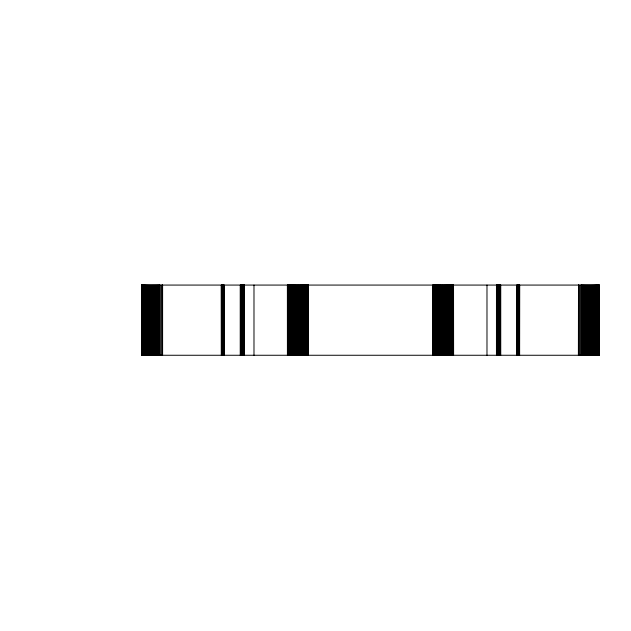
<?xml version="1.0" encoding="UTF-8"?>
<svg xmlns="http://www.w3.org/2000/svg" width="631" height="631" viewBox="0 0 631 631"><rect width="100%" height="100%" fill="white"/><g stroke="black" fill="none" stroke-linecap="round" stroke-linejoin="round"><path stroke-width="0.95" d="M599.371 355.261L599.142 285.07M598.993 285.07L598.993 355.261M598.819 285.07L598.819 355.261M598.614 285.07L598.614 355.261M598.385 285.07L598.385 355.261M598.133 285.07L598.133 355.261M597.849 285.07L597.849 355.261M597.549 285.07L597.549 355.261M597.218 285.07L597.218 355.261M596.871 285.07L596.871 355.261M596.492 285.07L596.492 355.261M596.106 285.07L596.106 355.261M595.688 285.07L595.688 355.261M595.254 285.07L595.254 355.261M594.812 285.07L594.812 355.261M594.347 285.07L594.347 355.261M593.866 285.07L593.866 355.261M593.369 285.07L593.369 355.261M592.864 285.07L592.864 355.261M592.351 285.07L592.351 355.261M591.823 285.07L591.823 355.261M591.286 285.07L591.286 355.261M590.75 285.07L590.75 355.261M590.206 285.07L590.206 355.261M589.654 285.07L589.654 355.261M589.102 285.07L589.102 355.261M588.549 285.07L588.549 355.261M587.997 285.07L587.997 355.261M587.453 285.07L587.453 355.261M586.909 285.07L586.909 355.261M586.373 285.07L586.373 355.261M585.836 285.07L585.836 355.261M585.316 285.07L585.316 355.261M584.803 285.07L584.803 355.261M584.306 285.07L584.306 355.261M583.809 285.07L583.809 355.261M583.336 285.07L583.336 355.261M582.878 285.07L582.878 355.261M582.437 285.07L582.437 355.261M582.011 285.07L582.011 355.261M581.601 285.07L581.601 355.261M581.214 285.07L581.214 355.261M580.851 285.07L580.851 355.261M578.958 285.07L578.958 355.261M578.793 285.07L578.848 355.261M578.698 285.07L578.659 355.261M578.58 285.07L578.548 355.261M578.493 285.07L578.39 355.261M519.636 355.261L519.621 285.07L519.51 355.261M519.408 285.07L519.408 355.261M519.281 285.07L519.281 355.261M519.124 285.07L519.124 355.261M518.942 285.07L518.942 355.261M518.729 285.07L518.729 355.261M518.493 285.07L518.493 355.261M518.225 285.07L518.225 355.261M517.941 285.07L517.941 355.261M517.625 285.07L517.625 355.261M517.294 285.07L517.294 355.261M516.931 285.07L516.931 355.261M516.734 285.07L516.734 355.261M500.738 285.07L500.738 355.261M500.407 285.07L500.407 355.261M500.091 285.07L500.091 355.261M499.784 285.07L499.784 355.261M499.484 285.07L499.484 355.261M499.2 285.07L499.2 355.261M498.924 285.07L498.924 355.261M498.671 285.07L498.671 355.261M498.419 285.07L498.419 355.261M498.182 285.07L498.182 355.261M497.962 285.07L497.962 355.261M497.756 285.07L497.756 355.261M497.567 285.07L497.567 355.261M497.386 285.07L497.386 355.261M497.228 285.07L497.228 355.261M497.078 285.07L497.078 355.261M496.944 285.07L496.944 355.261M496.826 285.07L496.755 355.261M496.723 285.07L496.636 355.261M496.589 285.07L496.534 355.261M496.463 285.07L496.447 355.261M486.982 285.07L486.982 355.261M453.531 285.07L453.602 355.261M453.468 285.07L453.421 355.261M453.232 285.07L453.334 355.261M453.113 285.07L453.113 355.261M452.987 285.07L452.987 355.261M452.837 285.07L452.837 355.261M452.672 285.07L452.672 355.261M452.498 285.07L452.498 355.261M452.301 285.07L452.301 355.261M452.096 285.07L452.096 355.261M451.875 285.07L451.875 355.261M451.638 285.07L451.638 355.261M451.394 285.07L451.394 355.261M451.133 285.07L451.133 355.261M450.857 285.07L450.857 355.261M450.573 285.07L450.573 355.261M450.282 285.07L450.282 355.261M449.974 285.07L449.974 355.261M449.658 285.07L449.658 355.261M449.327 285.07L449.327 355.261M448.988 285.07L448.988 355.261M448.641 285.07L448.641 355.261M448.286 285.07L448.286 355.261M447.923 285.07L447.923 355.261M447.553 285.07L447.553 355.261M447.174 285.07L447.174 355.261M446.787 285.07L446.787 355.261M446.401 285.07L446.401 355.261M446.007 285.07L446.007 355.261M445.604 285.07L445.604 355.261M445.202 285.07L445.202 355.261M444.8 285.07L444.8 355.261M444.39 285.07L444.39 355.261M443.979 285.07L443.979 355.261M443.561 285.07L443.561 355.261M443.151 285.07L443.151 355.261M442.741 285.07L442.741 355.261M442.323 285.07L442.323 355.261M441.913 285.07L441.913 355.261M441.503 285.07L441.503 355.261M441.093 285.07L441.093 355.261M440.69 285.07L440.69 355.261M440.288 285.07L440.288 355.261M439.894 285.07L439.894 355.261M439.499 285.07L439.499 355.261M439.121 285.07L439.121 355.261M438.734 285.07L438.734 355.261M438.364 285.07L438.364 355.261M438.001 285.07L438.001 355.261M437.638 285.07L437.638 355.261M437.291 285.07L437.291 355.261M436.952 285.07L436.952 355.261M436.62 285.07L436.62 355.261M436.297 285.07L436.297 355.261M435.989 285.07L435.989 355.261M435.69 285.07L435.69 355.261M435.398 285.07L435.398 355.261M435.122 285.07L435.122 355.261M434.854 285.07L434.854 355.261M434.609 285.07L434.609 355.261M434.365 285.07L434.365 355.261M434.144 285.07L434.144 355.261M433.931 285.07L433.931 355.261M433.734 285.07L433.734 355.261M433.552 285.07L433.552 355.261M433.379 285.07L433.379 355.261M433.229 285.07L433.182 355.261M433.087 285.07L433.047 355.261M432.929 285.07L432.969 355.261M432.827 285.07L432.558 355.261M308.401 285.07L308.401 355.261M308.33 285.07L308.267 355.261M308.196 285.07L308.102 355.261M307.991 285.07L307.991 355.261M307.873 285.07L307.873 355.261M307.731 285.07L307.731 355.261M307.581 285.07L307.581 355.261M307.415 285.07L307.415 355.261M307.226 285.07L307.226 355.261M307.029 285.07L307.029 355.261M306.824 285.07L306.824 355.261M306.595 285.07L306.595 355.261M306.358 285.07L306.358 355.261M306.106 285.07L306.106 355.261M305.838 285.07L305.838 355.261M305.562 285.07L305.562 355.261M305.278 285.07L305.278 355.261M304.978 285.07L304.978 355.261M304.663 285.07L304.663 355.261M304.347 285.07L304.347 355.261M304.016 285.07L304.016 355.261M303.669 285.07L303.669 355.261M303.322 285.07L303.322 355.261M302.967 285.07L302.967 355.261M302.596 285.07L302.596 355.261M302.225 285.07L302.225 355.261M301.847 285.07L301.847 355.261M301.46 285.07L301.46 355.261M301.066 285.07L301.066 355.261M300.671 285.07L300.671 355.261M300.269 285.07L300.269 355.261M299.867 285.07L299.867 355.261M299.457 285.07L299.457 355.261M299.047 285.07L299.047 355.261M298.637 285.07L298.637 355.261M298.226 285.07L298.226 355.261M297.808 285.07L297.808 355.261M297.398 285.07L297.398 355.261M296.988 285.07L296.988 355.261M296.57 285.07L296.57 355.261M296.168 285.07L296.168 355.261M295.758 285.07L295.758 355.261M295.355 285.07L295.355 355.261M294.953 285.07L294.953 355.261M294.559 285.07L294.559 355.261M294.172 285.07L294.172 355.261M293.786 285.07L293.786 355.261M293.407 285.07L293.407 355.261M293.036 285.07L293.036 355.261M292.674 285.07L292.674 355.261M292.319 285.07L292.319 355.261M291.972 285.07L291.972 355.261M291.632 285.07L291.632 355.261M291.309 285.07L291.309 355.261M290.994 285.07L290.994 355.261M290.686 285.07L290.686 355.261M290.386 285.07L290.386 355.261M290.102 285.07L290.102 355.261M289.826 285.07L289.826 355.261M289.566 285.07L289.566 355.261M289.321 285.07L289.321 355.261M289.085 285.07L289.085 355.261M288.864 285.07L288.864 355.261M288.659 285.07L288.659 355.261M288.47 285.07L288.47 355.261M288.288 285.07L288.288 355.261M288.122 285.07L288.122 355.261M287.981 285.07L287.981 355.261M287.846 285.07L287.728 355.261M287.626 285.07L287.626 355.261M287.468 285.07L287.539 355.261M287.381 285.07L287.413 355.261M253.985 285.07L253.985 355.261M244.505 285.07L244.473 355.261M244.449 285.07L244.371 355.261M244.236 285.07L244.205 355.261M244.102 285.07L244.134 355.261M244.016 285.07L243.976 355.261M243.889 285.07L243.889 355.261M243.74 285.07L243.74 355.261M243.574 285.07L243.574 355.261M243.392 285.07L243.392 355.261M243.203 285.07L243.203 355.261M242.998 285.07L242.998 355.261M242.777 285.07L242.777 355.261M242.541 285.07L242.541 355.261M242.296 285.07L242.296 355.261M242.036 285.07L242.036 355.261M241.76 285.07L241.76 355.261M241.476 285.07L241.476 355.261M241.184 285.07L241.184 355.261M240.876 285.07L240.876 355.261M240.553 285.07L240.553 355.261M240.23 285.07L240.23 355.261M224.234 285.07L224.234 355.261M224.029 285.07L224.029 355.261M223.674 285.07L223.674 355.261M223.335 285.07L223.335 355.261M223.019 285.07L223.019 355.261M222.735 285.07L222.735 355.261M222.475 285.07L222.475 355.261M222.23 285.07L222.23 355.261M222.025 285.07L222.025 355.261M221.836 285.07L221.836 355.261M221.686 285.07L221.686 355.261M221.552 285.07L221.552 355.261M221.449 355.261L221.339 285.07L221.323 355.261M162.309 285.07L162.419 355.261M162.167 285.07L162.167 355.261M162.001 285.07L162.001 355.261M160.108 285.07L160.108 355.261M159.746 285.07L159.746 355.261M159.359 285.07L159.359 355.261M158.957 285.07L158.957 355.261M158.531 285.07L158.531 355.261M158.081 285.07L158.081 355.261M157.624 285.07L157.624 355.261M157.151 285.07L157.151 355.261M156.662 285.07L156.662 355.261M156.157 285.07L156.157 355.261M155.644 285.07L155.644 355.261M155.123 285.07L155.123 355.261M154.595 285.07L154.595 355.261M154.051 285.07L154.051 355.261M153.507 285.07L153.507 355.261M152.962 285.07L152.962 355.261M152.41 285.07L152.41 355.261M151.858 285.07L151.858 355.261M151.306 285.07L151.306 355.261M150.762 285.07L150.762 355.261M150.217 285.07L150.217 355.261M149.673 285.07L149.673 355.261M149.137 285.07L149.137 355.261M148.616 285.07L148.616 355.261M148.096 285.07L148.096 355.261M147.591 285.07L147.591 355.261M147.102 285.07L147.102 355.261M146.621 285.07L146.621 355.261M146.155 285.07L146.155 355.261M145.706 285.07L145.706 355.261M145.272 285.07L145.272 355.261M144.862 285.07L144.862 355.261M144.467 285.07L144.467 355.261M144.097 285.07L144.097 355.261M143.742 285.07L143.742 355.261M143.418 285.07L143.418 355.261M143.111 285.07L143.111 355.261M142.835 285.07L142.835 355.261M142.574 285.07L142.574 355.261M142.346 285.07L142.346 355.261M142.149 285.07L142.149 355.261M141.975 285.07L141.975 355.261M141.825 285.07L141.825 355.261M141.707 285.07L141.707 355.261M141.533 285.07L141.549 355.261M599.45 285.07L141.51 285.07L141.518 355.261L599.45 355.261L599.442 285.07M162.577 355.261L162.569 285.07L162.553 355.261"/></g></svg>
